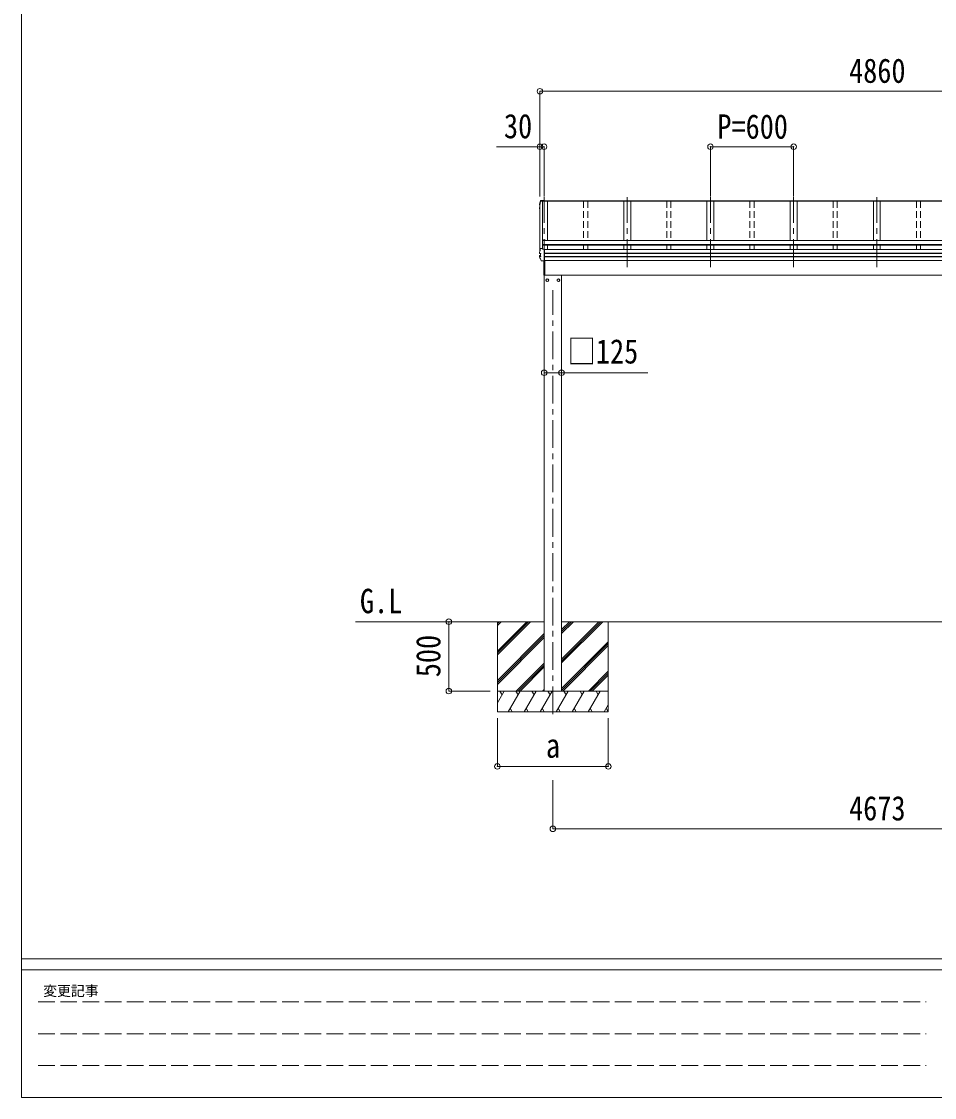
# Model space of a CAD drawing. Units: millimetres at full size, sheet at 1:40. Extents: x -11243 to 11243, y -7760 to 7760.
# Drawn here: x -11243 to -4658, y -7760 to 0 of the extents above; entities that cross this region are included whole.
import ezdxf
from ezdxf.enums import TextEntityAlignment as Align

# ---------------------------------------------------------------- set-up
doc = ezdxf.new("R2010")
doc.units = ezdxf.units.MM
doc.header["$LTSCALE"] = 40
doc.header["$PDMODE"] = 32
doc.header["$PDSIZE"] = 40
for name, pattern in [('CHAIN1', [8, 5, -1, 1, -1]), ('DASHED1', [1.8, 1.2, -0.6]), ('DASHED3', [4, 3, -1])]:
    doc.linetypes.add(name, pattern=pattern)
for name, color, linetype, lineweight in [('0-3_ELV2', 7, 'Continuous', 9), ('0-6_OTH_LINE', 6, 'Continuous', 9), ('F-0_240', 7, 'Continuous', 9)]:
    doc.layers.add(name, color=color, linetype=linetype, lineweight=lineweight)
doc.styles.add('ＭＳ ゴシック', font='')
doc.styles.get('ＭＳ ゴシック').set_extended_font_data('MS Gothic')

msp = doc.modelspace()

# ---------------------------------------------------------------- linework, layer by layer
at = {"layer": '0-3_ELV2', "color": 6}
for p, q in [((-7504.2, -503.06), (-7504.2, -1262.06)), ((-7504.2, -903.06), (-7817.54, -903.06)), ((-7504.2, -903.06), (-7504.2, -1262.06)), ((-7474.2, -903.06), (-7474.2, -1262.06)), ((-6274.2, -903.06), (-6274.2, -1262.06)), ((-5674.2, -903.06), (-6274.2, -903.06)), ((-5674.2, -903.06), (-5674.2, -1262.06)), ((-7348.2, -2532.89), (-7473.2, -2532.89)), ((-7348.2, -2532.89), (-6724.73, -2532.89)), ((-8160.7, -4328.89), (-7861.7, -4328.89)), ((-8160.7, -4828.89), (-7861.7, -4828.89)), ((-7810.7, -5372.43), (-7810.7, -5023.43)), ((-7010.7, -5372.43), (-7010.7, -5023.43)), ((-7810.7, -5372.43), (-7010.7, -5372.43)), ((-7410.7, -5822.43), (-7410.7, -5472.43))]:
    msp.add_line(p, q, dxfattribs=at)
at = {"layer": '0-3_ELV2', "color": 4}
for p, q in [((-7506.52, -1321.91), (-7506.52, -1317.86)), ((-7506.48, -1317.55), (-7504.16, -1308.7)), ((-7504.2, -1318.61), (-7504.2, -1655.38)), ((-7504.16, -1308.7), (-7501.7, -1299.93)), ((-7501.7, -1299.93), (-7499.07, -1291.27)), ((-7449.2, -1295.24), (-7497.64, -1295.24)), ((-7485.17, -1295.09), (-7497.59, -1295.09)), ((-7497.45, -1293.6), (-7485.4, -1293.6)), ((-7496.2, -1289.98), (-7471.2, -1289.98)), ((-7496.2, -1289.99), (-7496.2, -1289.98)), ((-7496.2, -1289.98), (-7496.2, -1289.98)), ((-7485.4, -1292.51), (-7485.02, -1295)), ((-7485.4, -1293.6), (-7485.4, -1292.51)), ((-7471.2, -1292.51), (-7485.4, -1292.51)), ((-7485.4, -1293.6), (-7485.17, -1295.09)), ((-7485.17, -1295.09), (-7485.17, -1294.74)), ((-7485.1, -1295.24), (-7485.1, -1638.58)), ((-7474.2, -1295), (-7485.02, -1295)), ((-7484.5, -1295.24), (-7484.5, -1642.53)), ((-2674.2, -1294.34), (-7474.2, -1294.34)), ((-2674.2, -1295.23), (-7474.2, -1295.23)), ((-7471.2, -1294.34), (-7471.2, -1289.98)), ((-2677.2, -1292.06), (-7471.2, -1292.06)), ((-7449.2, -1295.15), (-7449.2, -1579.42)), ((-6899.2, -1295.15), (-6899.2, -1579.42)), ((-6849.2, -1295.15), (-6849.2, -1579.42)), ((-6299.15, -1295.15), (-6299.15, -1579.42)), ((-6249.15, -1295.15), (-6249.15, -1579.42)), ((-5699.2, -1295.15), (-5699.2, -1579.42)), ((-5649.2, -1295.15), (-5649.2, -1579.42)), ((-5099.2, -1295.15), (-5099.2, -1579.42)), ((-5049.2, -1295.15), (-5049.2, -1579.42)), ((-7506.62, -1346.94), (-7506.62, -1342.88)), ((-7504.2, -1345.41), (-7505.57, -1345.67)), ((-7505.46, -1323.18), (-7504.2, -1323.43)), ((-7505.04, -1341.42), (-7505.03, -1341.42)), ((-7504.2, -1346.93), (-7505.04, -1347.09)), ((-7504.2, -1341.31), (-7505.03, -1341.42)), ((-7504.2, -1321.91), (-7504.97, -1321.76)), ((-7504.2, -1321.56), (-7504.89, -1321.42)), ((-7486.3, -1579.39), (-7486.3, -1608.85)), ((-7484.3, -1608.85), (-7486.3, -1608.85)), ((-7464.3, -1577.39), (-7484.3, -1577.39)), ((-7484.3, -1613.44), (-7484.3, -1578.92)), ((-7464.3, -1578.92), (-7484.3, -1578.92)), ((-2664.1, -1579.55), (-7484.3, -1579.55)), ((-2664.1, -1608.58), (-7484.3, -1608.58)), ((-2664.1, -1610.33), (-7484.3, -1610.33)), ((-2664.1, -1613.44), (-7484.3, -1613.44)), ((-7464.3, -1577.39), (-7464.3, -1579.55)), ((-7449.2, -1611.4), (-7449.2, -1645.06)), ((-6899.2, -1613.44), (-6899.2, -1645.06)), ((-6849.2, -1613.44), (-6849.2, -1645.06)), ((-6299.15, -1613.44), (-6299.15, -1645.06)), ((-6249.15, -1613.44), (-6249.15, -1645.06)), ((-5699.2, -1613.44), (-5699.2, -1645.06)), ((-5649.2, -1613.44), (-5649.2, -1645.06)), ((-5099.2, -1613.44), (-5099.2, -1645.06)), ((-5049.2, -1613.44), (-5049.2, -1645.06)), ((-7506.62, -1697), (-7506.62, -1689.6)), ((-7506.52, -1671.96), (-7506.52, -1664.57)), ((-7505.57, -1688.33), (-7499.61, -1687.18)), ((-7505.03, -1695.71), (-7505.04, -1695.71)), ((-7505.03, -1695.71), (-7498.63, -1694.02)), ((-7504.89, -1673.43), (-7504.89, -1673.43)), ((-7498.63, -1674.2), (-7504.89, -1673.43)), ((-7499.2, -1674.33), (-7499.2, -1693.55)), ((-7498.63, -1674.2), (-7498.63, -1674.2)), ((-7498.63, -1694.02), (-7498.63, -1694.02)), ((-7497.45, -1636.26), (-7485.4, -1636.26)), ((-7485.17, -1637.75), (-7485.4, -1636.26)), ((-7485.17, -1637.75), (-7485.17, -1638.1)), ((-7484.45, -1642.88), (-7485.17, -1638.1)), ((-7484.46, -1642.88), (-7485.02, -1639.2)), ((-7485.02, -1642.88), (-7485.02, -1639.2)), ((-7471.2, -1725.3), (-7471.2, -1642.88)), ((-2677.2, -1645.06), (-7471.2, -1645.06)), ((-2677.2, -1671.58), (-7471.2, -1671.58)), ((-2677.2, -1672.48), (-7471.2, -1672.48)), ((-2677.2, -1695.7), (-7471.2, -1695.7)), ((-2677.2, -1697.62), (-7471.2, -1697.62)), ((-7471.2, -1725.3), (-7491.85, -1725.3)), ((-7476.2, -1829.49), (-7476.2, -1725.3)), ((-7475.7, -1829.89), (-7475.7, -1725.3)), ((-2677.2, -1722.66), (-7471.2, -1722.66)), ((-7469.2, -1722.66), (-7469.2, -1827.49)), ((-7475.7, -1829.89), (-7475.71, -1829.96)), ((-7475.7, -1829.89), (-7475.7, -1829.89)), ((-7474.2, -1827.49), (-7469.2, -1827.49)), ((-7474.2, -1829.99), (-7474.2, -1827.49)), ((-2793.5, -1828.89), (-7474.2, -1828.89)), ((-7473.2, -1828.89), (-7473.2, -4828.89)), ((-7348.2, -4828.89), (-7348.2, -1828.89)), ((-7442.11, -1865.64), (-7442.21, -1865.64)), ((-7442.11, -1866.14), (-7442.21, -1866.14)), ((-7379.3, -1865.64), (-7379.2, -1865.64)), ((-7379.3, -1866.14), (-7379.2, -1866.14))]:
    msp.add_line(p, q, dxfattribs=at)
at = {"layer": '0-3_ELV2', "color": 5, "linetype": 'CHAIN1'}
for p, q in [((-7474.15, -1770.89), (-7474.15, -1266.71)), ((-6874.2, -1770.89), (-6874.2, -1266.71)), ((-6274.2, -1770.89), (-6274.2, -1266.71)), ((-5674.2, -1770.89), (-5674.2, -1266.71)), ((-5074.2, -1770.89), (-5074.2, -1266.71)), ((-7410.7, -4995.42), (-7410.7, -1938.32))]:
    msp.add_line(p, q, dxfattribs=at)
at = {"layer": '0-3_ELV2', "color": 4, "linetype": 'DASHED1'}
for p, q in [((-7189.2, -1295.15), (-7189.2, -1579.55)), ((-7159.2, -1295.15), (-7159.2, -1579.55)), ((-6589.2, -1295.15), (-6589.2, -1579.55)), ((-6559.2, -1295.15), (-6559.2, -1579.55)), ((-5989.2, -1295.15), (-5989.2, -1579.55)), ((-5959.2, -1295.15), (-5959.2, -1579.55)), ((-5389.2, -1295.15), (-5389.2, -1579.55)), ((-5359.2, -1295.15), (-5359.2, -1579.55)), ((-4789.2, -1295.15), (-4789.2, -1579.55)), ((-4759.2, -1295.15), (-4759.2, -1579.55)), ((-7189.2, -1613.44), (-7189.2, -1645.06)), ((-7159.2, -1613.44), (-7159.2, -1645.06)), ((-6589.2, -1613.44), (-6589.2, -1645.06)), ((-6559.2, -1613.44), (-6559.2, -1645.06)), ((-5989.2, -1613.44), (-5989.2, -1645.06)), ((-5959.2, -1613.44), (-5959.2, -1645.06)), ((-5389.2, -1613.44), (-5389.2, -1645.06)), ((-5359.2, -1613.44), (-5359.2, -1645.06)), ((-4789.2, -1613.44), (-4789.2, -1645.06)), ((-4759.2, -1613.44), (-4759.2, -1645.06))]:
    msp.add_line(p, q, dxfattribs=at)
at = {"layer": '0-3_ELV2'}
for p, q in [((-7473.2, -4328.89), (-8834.31, -4328.89)), ((-7810.7, -4328.89), (-7810.7, -4978.89)), ((-7810.7, -4540.12), (-7599.47, -4328.89)), ((-7810.7, -4554.26), (-7585.33, -4328.89)), ((-7810.7, -4568.41), (-7571.19, -4328.89)), ((-7810.7, -4356.28), (-7783.32, -4328.89)), ((-7810.7, -4342.13), (-7797.46, -4328.89)), ((-2800.2, -4328.89), (-7348.2, -4328.89)), ((-7348.2, -4626.4), (-7050.69, -4328.89)), ((-7348.2, -4598.12), (-7078.97, -4328.89)), ((-7348.2, -4612.26), (-7064.83, -4328.89)), ((-7348.2, -4414.27), (-7262.82, -4328.89)), ((-7348.2, -4400.13), (-7276.96, -4328.89)), ((-7348.2, -4385.99), (-7291.1, -4328.89)), ((-7010.7, -4328.89), (-7010.7, -4978.89)), ((-7810.7, -4752.25), (-7473.2, -4414.76)), ((-7810.7, -4766.39), (-7473.2, -4428.9)), ((-7810.7, -4780.54), (-7473.2, -4443.04)), ((-7348.2, -4810.25), (-7010.7, -4472.75)), ((-7348.2, -4824.39), (-7010.7, -4486.9)), ((-7338.56, -4828.89), (-7010.7, -4501.04)), ((-7675.21, -4828.89), (-7473.2, -4626.89)), ((-7661.07, -4828.89), (-7473.2, -4641.03)), ((-7646.93, -4828.89), (-7473.2, -4655.17)), ((-7154.71, -4828.89), (-7010.7, -4684.89)), ((-7140.57, -4828.89), (-7010.7, -4699.03)), ((-7126.43, -4828.89), (-7010.7, -4713.17)), ((-7010.7, -4828.89), (-7810.7, -4828.89)), ((-7810.7, -4912.72), (-7762.3, -4828.89)), ((-7777.3, -4854.87), (-7792.3, -4828.89)), ((-7733.44, -4978.89), (-7646.83, -4828.89)), ((-7661.83, -4854.88), (-7676.84, -4828.89)), ((-7617.97, -4978.89), (-7531.36, -4828.89)), ((-7546.36, -4854.88), (-7561.36, -4828.89)), ((-7502.5, -4978.89), (-7415.89, -4828.89)), ((-7484.79, -4828.89), (-7473.2, -4817.3)), ((-7430.89, -4854.87), (-7445.89, -4828.89)), ((-7387.03, -4978.89), (-7300.42, -4828.89)), ((-7315.42, -4854.87), (-7330.42, -4828.89)), ((-7271.55, -4978.89), (-7184.95, -4828.89)), ((-7214.95, -4828.89), (-7199.95, -4854.87)), ((-7156.08, -4978.89), (-7069.48, -4828.89)), ((-7084.48, -4854.87), (-7099.48, -4828.89)), ((-7718.44, -4952.91), (-7703.44, -4978.89)), ((-7602.97, -4952.91), (-7587.97, -4978.89)), ((-7487.5, -4952.91), (-7472.5, -4978.89)), ((-7372.03, -4952.91), (-7357.03, -4978.89)), ((-7256.56, -4952.91), (-7241.56, -4978.89)), ((-7141.09, -4952.91), (-7126.09, -4978.89)), ((-7040.61, -4978.89), (-7010.7, -4927.08)), ((-7025.62, -4952.91), (-7010.7, -4978.74)), ((-7810.7, -4978.89), (-7010.7, -4978.89))]:
    msp.add_line(p, q, dxfattribs=at)
at = {"layer": '0-3_ELV2', "color": 4}
for points in [[(-7506.48, -1317.55), (-7506.51, -1317.81), (-7506.52, -1317.86)], [(-7499.06, -1291.25), (-7498.94, -1290.96), (-7498.77, -1290.7), (-7498.55, -1290.47), (-7498.3, -1290.29), (-7498.02, -1290.16), (-7497.75, -1290.08), (-7497.52, -1290.04), (-7497.29, -1290.01), (-7497.03, -1290), (-7496.75, -1289.99), (-7496.44, -1289.98), (-7496.12, -1289.98)], [(-7471.2, -1294.01), (-7474.2, -1294.01), (-7474.2, -1295.01)], [(-7504.2, -1353.15), (-7505.12, -1350.91), (-7506.53, -1347.42)], [(-7506.51, -1697.49), (-7506.58, -1697.33), (-7506.62, -1697.16), (-7506.62, -1696.98)], [(-7506.53, -1697.48), (-7503.67, -1704.29), (-7500.72, -1711.03), (-7497.69, -1717.67), (-7494.56, -1724.24)], [(-7506.48, -1664.26), (-7506.51, -1664.52), (-7506.52, -1664.57)], [(-7506.51, -1672), (-7506.51, -1671.91), (-7506.48, -1671.65)], [(-7504.97, -1673.42), (-7505.25, -1673.34), (-7505.49, -1673.26), (-7505.73, -1673.17), (-7506, -1673), (-7506.27, -1672.72), (-7506.45, -1672.38), (-7506.5, -1672)], [(-7505.72, -1697.69), (-7505.81, -1697.36), (-7505.84, -1697.01), (-7505.79, -1696.65), (-7505.68, -1696.32), (-7505.5, -1696.04), (-7505.29, -1695.83), (-7505.04, -1695.71)], [(-7504.89, -1673.43), (-7505.12, -1673.36), (-7505.32, -1673.21), (-7505.49, -1672.99), (-7505.61, -1672.72), (-7505.68, -1672.41), (-7505.69, -1672.08), (-7505.64, -1671.76)], [(-7499.2, -1674.33), (-7499.22, -1674.22), (-7499.25, -1674.13)], [(-7498.63, -1674.2), (-7498.55, -1674.23), (-7498.48, -1674.28), (-7498.41, -1674.36), (-7498.37, -1674.45), (-7498.34, -1674.56), (-7498.33, -1674.68)], [(-7498.63, -1694.02), (-7498.55, -1693.98), (-7498.48, -1693.92), (-7498.41, -1693.84), (-7498.37, -1693.73), (-7498.34, -1693.62), (-7498.33, -1693.5)], [(-7471.2, -1642.88), (-7485.4, -1642.88), (-7485.4, -1636.26)], [(-7491.87, -1725.3), (-7492.25, -1725.3), (-7492.6, -1725.29), (-7492.91, -1725.27), (-7493.19, -1725.23), (-7493.5, -1725.16), (-7493.83, -1725.02), (-7494.14, -1724.8), (-7494.4, -1724.53), (-7494.58, -1724.19)], [(-7475.71, -1829.96), (-7475.71, -1829.99), (-7475.71, -1829.99)], [(-7475.71, -1829.99), (-7475.7, -1829.99), (-7474.2, -1829.99)]]:
    msp.add_lwpolyline(points, dxfattribs=at)
for points in [[(-7450.7, -1856.08), (-7459.2, -1860.99), (-7459.2, -1870.8), (-7450.7, -1875.71), (-7442.2, -1870.8), (-7442.2, -1860.99)], [(-7370.7, -1856.08), (-7362.2, -1860.99), (-7362.2, -1870.8), (-7370.7, -1875.71), (-7379.2, -1870.8), (-7379.2, -1860.99)]]:
    msp.add_lwpolyline(points, close=True, dxfattribs=at)
for centre, radius in [((-7450.7, -1865.89), 10), ((-7450.7, -1865.89), 8.5), ((-7370.7, -1865.89), 10), ((-7370.7, -1865.89), 8.5)]:
    msp.add_circle(centre, radius, dxfattribs=at)
for centre, radius, start, end in [((-7021.2, -1441.26), 499.82, 162.96047, 166.14879), ((-7021.19, -1441.26), 498.32, 162.94349, 166.12469), ((-7497.45, -1295.3), 1.7, 89.95676, 162.90929), ((-7505.32, -1342.88), 1.3, 100.9005, 179.9623), ((-7505.32, -1346.94), 1.3, 100.8868, 201.66215), ((-7505.22, -1321.91), 1.3, 166.2046, 259.10358), ((-7041.87, -1162.38), 498.64, 201.74241, 202.00165), ((-7041.87, -1162.03), 498.64, 201.78246, 202.00165), ((-7484.3, -1579.39), 2, 90, 180), ((-7505.32, -1689.61), 1.3, 100.9005, 179.9623), ((-7021.2, -1783.92), 499.82, 162.96047, 166.14879), ((-7499.7, -1686.69), 0.499, 280.91518, 359.94761), ((-7497.45, -1637.96), 1.7, 89.95676, 162.90929), ((-7475.7, -1829.49), 0.5, 180, 269.5), ((-7463.55, -1814.82), 12.15, 179.0404, 180.9596), ((-7450.7, -1865.89), 8.6, 111.25399, 128.74601), ((-7450.7, -1865.89), 8.6, 51.25399, 68.74601), ((-7370.7, -1865.89), 8.6, 111.25399, 128.74601), ((-7370.7, -1865.89), 8.6, 51.25399, 68.74601), ((-7450.7, -1865.89), 8.6, 171.25399, 188.74601), ((-7450.7, -1865.89), 8.6, 231.25399, 248.74601), ((-7450.7, -1865.89), 8.6, 291.25399, 308.74601), ((-7450.7, -1865.89), 8.6, 1.66581, 8.74601), ((-7450.7, -1865.89), 8.6, 351.25399, 358.33419), ((-7370.7, -1865.89), 8.6, 171.25399, 178.33419), ((-7370.7, -1865.89), 8.6, 181.66581, 188.74601), ((-7370.7, -1865.89), 8.6, 231.25399, 248.74601), ((-7370.7, -1865.89), 8.6, 291.25399, 308.74601), ((-7370.7, -1865.89), 8.6, 351.25399, 8.74601)]:
    msp.add_arc(centre, radius, start, end, dxfattribs=at)
at = {"layer": '0-3_ELV2', "color": 6}
for p in [(-7504.2, -503.06), (-7504.2, -903.06), (-7474.2, -903.06), (-6274.2, -903.06), (-5674.2, -903.06), (-7473.2, -2532.89), (-7348.2, -2532.89), (-8160.7, -4328.89), (-8160.7, -4828.89), (-7810.7, -5372.43), (-7010.7, -5372.43), (-7410.7, -5822.43)]:
    msp.add_point(p, dxfattribs=at)
at = {"layer": '0-6_OTH_LINE'}
for p, q in [((-7504.2, -503.06), (-2644.2, -503.06)), ((-7474.2, -903.06), (-7504.2, -903.06)), ((-8160.7, -4828.89), (-8160.7, -4328.89)), ((-7410.7, -5822.43), (-2737.7, -5822.43))]:
    msp.add_line(p, q, dxfattribs=at)
at = {"layer": 'F-0_240', "color": 5}
for p, q in [((-11242.74, 7760), (-11242.74, -7760)), ((-11242.74, -6760), (10677.26, -6760)), ((-11242.74, -6840), (7121.58, -6840)), ((-11242.74, -7760), (10677.26, -7760))]:
    msp.add_line(p, q, dxfattribs=at)
at = {"layer": 'F-0_240', "color": 4, "linetype": 'DASHED3'}
for p, q in [((-11122.75, -7070), (-4718.42, -7070)), ((-11122.75, -7300), (-4718.42, -7300)), ((-11122.75, -7530), (-4718.42, -7530))]:
    msp.add_line(p, q, dxfattribs=at)

# ---------------------------------------------------------------- texts
at = {"layer": '0-3_ELV2', "style": 'ＭＳ ゴシック', "width": 0.85}
for s, p in [('4860', (-5274.2, -495.06)), ('30', (-7763.36, -894.97)), ('P=600', (-6224.2, -898.06)), ('□125', (-7304.28, -2519.51)), ('G.L', (-8802.18, -4320.04)), ('a', (-7460.7, -5362.43)), ('4673', (-5274.2, -5814.43))]:
    msp.add_text(s, height=176, dxfattribs=at).set_placement(p, align=Align.BOTTOM_LEFT)
msp.add_text('500', height=176, rotation=90, dxfattribs=at).set_placement((-8168.7, -4728.89), align=Align.BOTTOM_LEFT)
at = {"layer": 'F-0_240', "style": 'ＭＳ ゴシック'}
msp.add_text('変更記事', height=73.31, dxfattribs=at).set_placement((-11086.44, -7050), align=Align.BOTTOM_LEFT)

doc.saveas('drawing.dxf')
